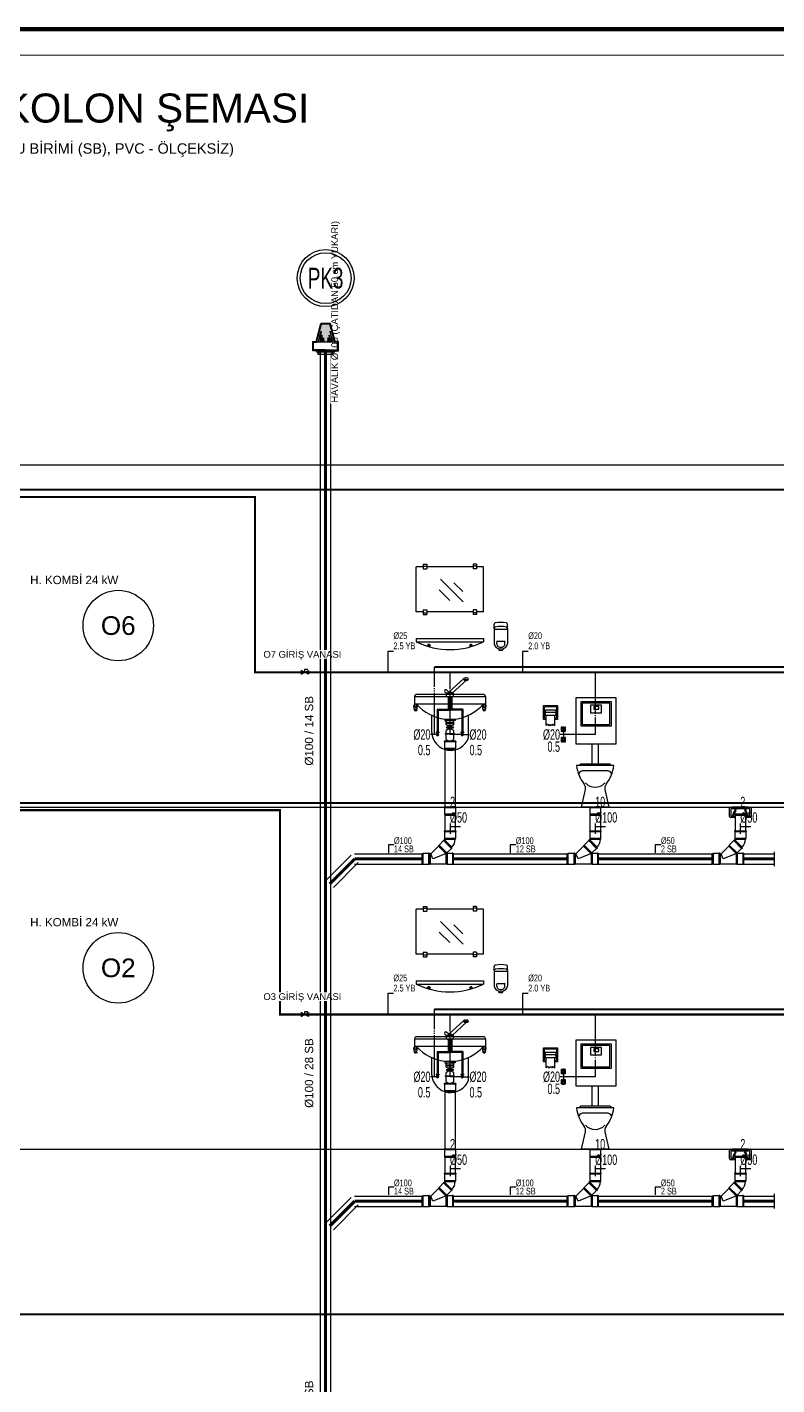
# Model space of a CAD drawing. Header units: centimetres. Extents: x -3952 to 26292, y -15092 to -10712.
# Drawn here: x 21932 to 22655, y -12257 to -10948 of the extents above; entities that cross this region are included whole.
import ezdxf
from ezdxf.enums import TextEntityAlignment as Align

# ---------------------------------------------------------------- set-up
doc = ezdxf.new("R2010")
doc.units = ezdxf.units.CM
for name, pattern in [('BASMA HATTI', [31, 25, -6]), ('PIS', [38, 30, -8]), ('SICAK', [4.6, 4, -0.15, 0.075, -0.15, 0.075, -0.15]), ('SOGUK', [4.375, 4, -0.15, 0.075, -0.15])]:
    doc.linetypes.add(name, pattern=pattern)
for name, color, linetype in [('MTY-CIHAZ', 135, 'Continuous'), ('MTY-PAFTA', 7, 'Continuous'), ('MTY-PIS-SU-BORUSU', 6, 'PIS'), ('MTY-PISSU-CAP', 211, 'Continuous'), ('MTY-PISSU-KOLONNO', 211, 'Continuous'), ('MTY-PVC', 43, 'Continuous'), ('MTY-SEMA', 8, 'Continuous'), ('MTY-SICAKSU-BORU', 1, 'BASMA HATTI'), ('MTY-SOGUKSU-BORU', 5, 'Continuous'), ('MTY-TEFRIS', 15, 'Continuous'), ('MTY-TEMIZSU-CAP', 101, 'Continuous'), ('MTY-VANA', 1, 'Continuous'), ('MTY-YAZI', 7, 'Continuous'), ('MTY-YUK-BIRIMI', 7, 'Continuous')]:
    doc.layers.add(name, color=color, linetype=linetype)
doc.layers.add('ROTAS-PAFTA-SINIRI', color=8, linetype='Continuous', plot=False)
doc.styles.add('ANOTATIVO', font='arial.ttf')
doc.styles.add('CAP', font='wturkce.SHX', dxfattribs={"width": 0.65})
doc.styles.add('MTY_CAP', font='wturkce.SHX', dxfattribs={"width": 0.65, "height": 20})
doc.styles.add('MTYCAPLT', font='arial.ttf', dxfattribs={"width": 0.65, "height": 1})
doc.styles.add('ROTAS', font='arial.ttf')

# ---------------------------------------------------------------- blocks, each defined once
blk = doc.blocks.new('ROTAS_PAFTA')
blk.add_lwpolyline([(0, 0), (1, 0), (1, 1), (0, 1)], close=True)
blk = doc.blocks.new('MTY-KURESEL VANA')
at = {"layer": 'MTY-VANA'}
for p, q in [((0, 0), (0, 8)), ((0, 8), (8, 8))]:
    blk.add_line(p, q, dxfattribs=at)
blk.add_lwpolyline([(-10, 5), (-10, -5), (10, 5), (10, -5), (-10, 5)], dxfattribs=at)
at = {"layer": 'MTY-VANA', "style": 'MTYCAPLT', "width": 0.65}
blk.add_attdef('CAP', text='', height=10, dxfattribs=at).set_placement((-1.1, 0), align=Align.CENTER)
blk = doc.blocks.new('LAVABO1 KOLON')
at = {"layer": 'MTY-PVC', "color": 43}
for p, q in [((-5.5, 63.4), (-5.5, 62.8)), ((-5, 63.4), (-5.5, 63.4)), ((-5.3, 62.8), (-5.5, 62.8)), ((5.3, 62.8), (-5.3, 62.8)), ((-5.3, 62.8), (-5.3, 56.5)), ((5.3, 56.5), (-5.3, 56.5)), ((-5.3, 56.5), (-5, 55.4)), ((5, 63.4), (-5, 63.4)), ((5, 55.4), (-5, 55.4)), ((-5, 55.4), (-5, 0)), ((5.5, 63.4), (5, 63.4)), ((5.3, 56.5), (5, 55.4)), ((5, 55.4), (5, 0)), ((5.5, 62.8), (5.3, 62.8)), ((5.3, 62.8), (5.3, 56.5)), ((5.5, 63.4), (5.5, 62.8))]:
    blk.add_line(p, q, dxfattribs=at)
at = {"layer": 'MTY-SICAKSU-BORU', "linetype": 'SICAK', "ltscale": 10}
for p, q in [((-15, 70), (-15, 135)), ((-13.1, 70), (-15.1, 70))]:
    blk.add_line(p, q, dxfattribs=at)
at = {"layer": 'MTY-SOGUKSU-BORU', "linetype": 'SOGUK', "ltscale": 10}
for p, q in [((0, 70), (0, 130)), ((11.8, 70), (0, 70))]:
    blk.add_line(p, q, dxfattribs=at)
at = {"layer": 'MTY-TEFRIS', "color": 2}
for p, q in [((-32.6, 188.2), (-32.6, 231.6)), ((-25.8, 231.6), (-32.6, 231.6)), ((-25.8, 234.1), (-22.5, 234.1)), ((-25.8, 234.1), (-25.8, 229.7)), ((-25.8, 232.4), (-22.5, 232.4)), ((-25.8, 229.7), (-22.5, 229.7)), ((-22.5, 234.1), (-22.5, 229.7)), ((22.4, 231.6), (-22.5, 231.6)), ((22.4, 234.1), (22.4, 229.7)), ((25.7, 234.1), (22.4, 234.1)), ((25.7, 232.4), (22.4, 232.4)), ((25.7, 229.7), (22.4, 229.7)), ((25.7, 234.1), (25.7, 229.7)), ((32.4, 231.6), (25.7, 231.6)), ((32.4, 188.2), (32.4, 231.6)), ((12.7, 197.9), (-9.1, 219.8)), ((12.3, 207.7), (3.7, 216.3)), ((-0.2, 199.3), (-10.4, 209.4)), ((-25.8, 188.2), (-32.6, 188.2)), ((-25.8, 190.1), (-22.5, 190.1)), ((-25.8, 190.1), (-25.8, 185.7)), ((-25.8, 187.4), (-22.5, 187.4)), ((-25.8, 185.7), (-22.5, 185.7)), ((-22.5, 190.1), (-22.5, 185.7)), ((22.4, 188.2), (-22.5, 188.2)), ((25.7, 190.1), (22.4, 190.1)), ((22.4, 190.1), (22.4, 185.7)), ((25.7, 187.4), (22.4, 187.4)), ((25.7, 185.7), (22.4, 185.7)), ((25.7, 190.1), (25.7, 185.7)), ((32.4, 188.2), (25.7, 188.2)), ((42.6, 172.3), (42.6, 176.3)), ((42.6, 172.3), (42.6, 157.3)), ((42.6, 171.7), (55.4, 171.7)), ((55.4, 172.3), (55.4, 176.3)), ((55.4, 172.3), (55.4, 157.3)), ((-32.6, 162.6), (32.4, 162.6)), ((-32.6, 162.6), (-32.6, 159.4)), ((-32.6, 159.4), (32.4, 159.4)), ((32.4, 162.6), (32.4, 159.4)), ((42.6, 160.5), (42.6, 157.3)), ((45, 157.3), (45, 159.2)), ((45.7, 159.9), (52.4, 159.9)), ((53, 157.3), (53, 159.2)), ((47, 152.7), (47, 151.7)), ((47.8, 150.9), (47, 151.7)), ((50.2, 150.9), (47.8, 150.9)), ((50.2, 150.9), (51, 151.7)), ((51, 152.7), (51, 151.7))]:
    blk.add_line(p, q, dxfattribs=at)
at = {"layer": 'MTY-TEFRIS', "color": 4}
for p, q in [((13.4, 124.1), (-1.2, 110.9)), ((15.9, 122.5), (2.1, 109.9)), ((13.3, 122.8), (13.4, 123.8)), ((13.3, 122.8), (15.5, 122.8)), ((13.7, 122.8), (13.7, 122.5)), ((17.2, 122.8), (13.7, 122.8)), ((13.7, 122.5), (17.2, 122.5)), ((14.5, 124.7), (15.5, 124.7)), ((16.5, 124.7), (15.5, 124.7)), ((17.7, 122.8), (15.5, 122.8)), ((17.2, 122.5), (17.2, 122.8)), ((17.7, 122.8), (17.6, 123.8)), ((-34.2, 106.7), (-34.2, 99.2)), ((34.1, 106.3), (-34.2, 106.3)), ((32.1, 108.5), (-32.3, 108.5)), ((-5, 112.8), (-5.2, 112.6)), ((-5.1, 111.1), (-3.4, 109.6)), ((-1.1, 110.9), (-3.5, 112.9)), ((-3.4, 106.7), (-3.4, 109.9)), ((3.2, 109.9), (-3.4, 109.9)), ((-3.4, 106.7), (3.2, 106.7)), ((-2.9, 106.7), (-2.9, 106.3)), ((-2.9, 106.3), (2.8, 106.3)), ((-2.2, 110), (-2.2, 109.9)), ((-2.1, 106.3), (-2.1, 106.1)), ((2, 106.1), (-2.1, 106.1)), ((-1.8, 106.1), (-1.8, 94.4)), ((-1.1, 110.9), (-0.1, 110.9)), ((-0.8, 106.1), (-0.8, 93.4)), ((0.9, 110.9), (-0.1, 110.9)), ((0.6, 106.1), (0.6, 93.4)), ((1.7, 106.1), (1.7, 94.4)), ((2, 106.3), (2, 106.1)), ((2.8, 106.3), (2.8, 106.7)), ((3.2, 106.7), (3.2, 109.9)), ((34.1, 106.7), (34.1, 99.2)), ((-34.2, 93.6), (-35, 97.9)), ((-33.9, 98.3), (-34.7, 98.3)), ((34.1, 99.2), (-34.2, 99.2)), ((-33.9, 99.2), (-33.9, 96.7)), ((-32.4, 99.2), (-32.4, 96.7)), ((-31.6, 98.3), (-32.4, 98.3)), ((-32.1, 93.6), (-31.3, 97.9)), ((-12.5, 94.4), (-12.5, 72.2)), ((-12.5, 94.4), (-1.8, 94.4)), ((-11.4, 93.4), (-11.4, 72.2)), ((-11.4, 93.4), (-0.8, 93.4)), ((11.3, 93.4), (0.6, 93.4)), ((12.4, 94.4), (1.7, 94.4)), ((11.3, 93.4), (11.3, 72.2)), ((12.4, 94.4), (12.4, 72.2)), ((32, 93.6), (31.2, 97.9)), ((31.5, 98.3), (32.3, 98.3)), ((32.3, 99.2), (32.3, 96.7)), ((33.8, 99.2), (33.8, 96.7)), ((33.8, 98.3), (34.6, 98.3)), ((34.1, 93.6), (34.8, 97.9)), ((-17.7, 71.9), (-17.7, 88.5)), ((-5, 84.9), (-5, 83.5)), ((4.9, 84.6), (-5, 84.6)), ((-5, 83.5), (-0.1, 83.5)), ((-3.8, 79.2), (-3.8, 82.5)), ((3.7, 81.3), (-3.8, 81.3)), ((3.7, 80.2), (-3.8, 80.2)), ((-1.1, 83.5), (-1.1, 83.1)), ((-1.1, 78.6), (-1.1, 77.4)), ((4.9, 83.5), (-0.1, 83.5)), ((1, 83.5), (1, 83.1)), ((1, 78.6), (1, 77.4)), ((3.7, 79.2), (3.7, 82.5)), ((4.9, 84.9), (4.9, 83.5)), ((17.7, 66.7), (17.7, 88.5)), ((-12, 72.2), (-13.3, 72.2)), ((-13.3, 72.2), (-13.3, 71.8)), ((-13.3, 71.8), (-12, 71.8)), ((-12.5, 71.8), (-12.5, 70)), ((-12.5, 71.8), (-12.5, 70)), ((-12.5, 70), (-11.4, 70)), ((-12, 72.2), (-10.6, 72.2)), ((-10.6, 71.8), (-12, 71.8)), ((-11.4, 71.8), (-11.4, 70)), ((-11.4, 71.8), (-11.4, 70)), ((-10.6, 72.2), (-10.6, 71.8)), ((-4.3, 70.2), (-4.3, 70.8)), ((-4.3, 70.8), (4.1, 70.8)), ((4.1, 70.2), (-4.3, 70.2)), ((-3.8, 70.8), (-3.8, 73.9)), ((-3.8, 65.1), (-3.8, 70.2)), ((-3, 76.1), (-3, 77.4)), ((-3, 77.4), (3, 77.4)), ((3, 76.8), (-3, 76.8)), ((3, 76.1), (-3, 76.1)), ((-1.1, 76.1), (-1.1, 75.2)), ((1, 76.1), (1, 75.2)), ((3, 77.4), (3, 76.1)), ((3.7, 70.8), (3.7, 73.9)), ((3.7, 65.1), (3.7, 70.2)), ((4.1, 70.8), (4.1, 70.2)), ((11.8, 72.2), (10.5, 72.2)), ((10.5, 72.2), (10.5, 71.8)), ((10.5, 71.8), (11.8, 71.8)), ((11.3, 71.8), (11.3, 70)), ((11.3, 71.8), (11.3, 70)), ((12.4, 70), (11.3, 70)), ((11.8, 72.2), (13.2, 72.2)), ((13.2, 71.8), (11.8, 71.8)), ((12.4, 71.8), (12.4, 70)), ((12.4, 71.8), (12.4, 70)), ((13.2, 72.2), (13.2, 71.8))]:
    blk.add_line(p, q, dxfattribs=at)
at = {"layer": 'MTY-TEFRIS', "color": 2}
for centre in [(-20.2, 155.8), (20, 155.8)]:
    blk.add_circle(centre, 0.437, dxfattribs=at)
at = {"layer": 'MTY-TEFRIS', "color": 4}
for centre, radius in [((-34.5, 97.8), 0.254), ((-33.2, 93.6), 1.03), ((-33.2, 93.6), 0.556), ((-31.8, 97.8), 0.254), ((31.7, 97.8), 0.254), ((33, 93.6), 1.03), ((33, 93.6), 0.556), ((34.4, 97.8), 0.254)]:
    blk.add_circle(centre, radius, dxfattribs=at)
at = {"layer": 'MTY-TEFRIS', "color": 2}
for centre, radius, start, end in [((43.9, 176.3), 1.28, 103.3424, 180), ((43.9, 172.3), 1.28, 103.3424, 180), ((49, 150.7), 27.4, 78.6146, 101.3854), ((49, 146.7), 27.4, 78.6146, 101.3854), ((54.2, 176.3), 1.28, 0, 76.6576), ((54.2, 172.3), 1.28, 0, 76.6576), ((-0.1, 225.2), 73.4, 243.732, 296.268), ((45.7, 159.2), 0.64, 90, 180), ((52.4, 159.2), 0.64, 0, 90), ((-20.3, 155.2), 1.53, 324.1885, 183.5443), ((20.2, 155.2), 1.53, 356.4557, 215.8115)]:
    blk.add_arc(centre, radius, start, end, dxfattribs=at)
at = {"layer": 'MTY-TEFRIS', "color": 4}
for centre, radius, start, end in [((14.5, 123.6), 1.08, 90, 174.0701), ((16.5, 123.6), 1.08, 5.9299, 90), ((-32.2, 106.5), 2.01, 88.0953, 174.201), ((-4.3, 111.9), 1.08, 139.5737, 229.5737), ((-4.2, 112.1), 1.08, 49.5737, 139.5737), ((-1.1, 109.8), 1.08, 90, 174.0701), ((0.9, 109.8), 1.08, 5.9299, 90), ((32.1, 106.5), 2.01, 5.799, 91.9047), ((-34.7, 98), 0.308, 97.4029, 189.7354), ((-33.2, 96.7), 0.735, 180, 0), ((-0.1, 127.1), 42.5, 220.978, 263.3453), ((-31.6, 98), 0.308, 350.2646, 82.5971), ((-0.1, 127.1), 42.5, 276.6547, 319.022), ((31.5, 98), 0.308, 97.4029, 189.7354), ((33, 96.7), 0.735, 180, 0), ((34.5, 98), 0.308, 350.2646, 82.5971), ((-0.1, 72.9), 10.3, 68.5327, 111.4673), ((-0.1, 88.8), 10.3, 248.5327, 291.4673), ((0.6, 73), 18.3, 183.6718, 339.6625), ((-12, 70), 1.09, 119.8858, 60.1142), ((-12, 70.1), 0.548, 189.0453, 350.9547), ((-0.1, 69.5), 5.8, 49.3706, 130.6294), ((11.8, 70), 1.09, 119.8858, 60.1142), ((11.8, 70.1), 0.548, 189.0453, 350.9547), ((-0.1, 69.5), 5.8, 229.3706, 310.6294)]:
    blk.add_arc(centre, radius, start, end, dxfattribs=at)
at = {"layer": 'MTY-TEFRIS', "color": 2}
blk.add_ellipse((49, 157.3), major_axis=(6.4, 0), ratio=0.75, start_param=3.141593, end_param=6.283185, dxfattribs=at)
blk.add_open_spline([(45, 157.3), (45, 156.9), (45.1, 156.4), (45.6, 155.6), (46, 155.2), (46.9, 154.6), (47.4, 154.3), (48.6, 154.1), (50.1, 154.1), (50.5, 154.3), (51, 154.5), (52, 155.1), (52.4, 155.5), (52.9, 156.3), (53, 156.7), (53, 157.2), (53, 157.2), (53, 157.3)], degree=3, knots=[0, 0, 0, 0, 0.442663, 0.442663, 0.885326, 0.885326, 1.327989, 1.327989, 1.770652, 1.770652, 2.213315, 2.213315, 2.655978, 2.655978, 3.098641, 3.098641, 3.141579, 3.141579, 3.141579, 3.141579], dxfattribs=at)
at = {"layer": 'MTY-TEMIZSU-CAP'}
for p, q in [((-15.1, 70), (-18.9, 70)), ((12.9, 70), (18.8, 70))]:
    blk.add_line(p, q, dxfattribs=at)
at = {"layer": 'MTY-PISSU-CAP', "lineweight": -3, "ltscale": 100, "style": 'CAP', "width": 0.65}
blk.add_attdef('PSCP', text='', height=10, dxfattribs=at).set_placement((0, -10), align=Align.MIDDLE_LEFT)
at = {"layer": 'MTY-TEMIZSU-CAP', "color": 101, "style": 'CAP', "width": 0.65}
blk.add_attdef('SCCP', text='', height=10, dxfattribs=at).set_placement((-18.9, 70), align=Align.MIDDLE_RIGHT)
blk.add_attdef('SOCP', text='', height=10, dxfattribs=at).set_placement((18.8, 70), align=Align.MIDDLE_LEFT)
at = {"layer": 'MTY-YUK-BIRIMI', "color": 101, "style": 'CAP', "width": 0.65}
blk.add_attdef('SC', text='', height=10, dxfattribs=at).set_placement((-18.9, 55), align=Align.MIDDLE_RIGHT)
blk.add_attdef('SO', text='', height=10, dxfattribs=at).set_placement((18.8, 55), align=Align.MIDDLE_LEFT)
at = {"layer": 'MTY-YUK-BIRIMI', "color": 211, "lineweight": -3, "ltscale": 100, "style": 'CAP', "width": 0.65}
blk.add_attdef('PS', text='', height=10, dxfattribs=at).set_placement((0, 5), align=Align.MIDDLE_LEFT)
blk = doc.blocks.new('PVC CATAL SAG')
at = {"layer": 'MTY-PISSU-CAP', "lineweight": -3, "ltscale": 100}
for p, q in [((0, -15.8), (0, -25.8)), ((10, -18.9), (0, -18.9))]:
    blk.add_line(p, q, dxfattribs=at)
at = {"layer": 'MTY-PVC', "color": 43}
for p, q in [((-5.5, 0), (-5.5, -0.6)), ((5.5, 0), (-5.5, 0)), ((-5.3, -0.6), (-5.5, -0.6)), ((5.3, -0.6), (-5.3, -0.6)), ((-5.3, -0.6), (-5.3, -6.9)), ((5.3, -6.9), (-5.3, -6.9)), ((-5.3, -6.9), (-5, -8)), ((5, -8), (-5, -8)), ((-5, -8), (-5, -22.9)), ((5.3, -6.9), (5, -8)), ((5, -8), (5, -22.9)), ((5.5, -0.6), (5.3, -0.6)), ((5.3, -0.6), (5.3, -6.9)), ((5.5, 0), (5.5, -0.6)), ((-5.5, -23), (-5.5, -23.6)), ((-5.5, -23), (-5, -23)), ((-5.5, -23.6), (-5.3, -23.6)), ((-5.3, -23.6), (5.3, -23.6)), ((-5.3, -23.6), (-5.3, -29.9)), ((-5, -23), (5, -23)), ((5, -23), (5.5, -23)), ((5.3, -23.6), (5.5, -23.6)), ((5.3, -23.6), (5.3, -29.9)), ((5.5, -23), (5.5, -23.6)), ((-11.2, -37.7), (-18.5, -45)), ((-10.6, -36.7), (-11.2, -37.7)), ((-11.2, -37.7), (-4.1, -44.7)), ((-6.2, -32.3), (-10.6, -36.7)), ((-10.6, -36.7), (-3.1, -44.2)), ((-5.9, -31.7), (-6.3, -32.1)), ((-5.9, -31.7), (-6.3, -32.1)), ((-6.3, -32.1), (-6.2, -32.3)), ((-6.3, -32.1), (-6.2, -32.3)), ((-6.2, -32.3), (1.3, -39.8)), ((-5.9, -31.7), (-5.6, -32)), ((-5.9, -31.7), (-5.6, -32)), ((-5.3, -31.7), (-5.6, -32)), ((-5.6, -32), (1.5, -39.1)), ((-5.3, -29.9), (5.3, -29.9)), ((-5.3, -29.9), (-5, -31)), ((-5.3, -31.7), (1.8, -38.8)), ((-5, -31), (5, -31)), ((1.8, -38.8), (1.5, -39.1)), ((1.5, -39.1), (1.9, -39.5)), ((1.5, -39.1), (1.9, -39.5)), ((5.3, -29.9), (5, -31)), ((-25.9, -44.7), (-27, -45)), ((-27, -55), (-27, -45)), ((-25.9, -55.3), (-25.9, -44.7)), ((-20.3, -44.7), (-25.9, -44.7)), ((-19.7, -44.5), (-20.3, -44.5)), ((-20.3, -44.7), (-20.3, -44.5)), ((-20.3, -55.3), (-20.3, -44.7)), ((-19.7, -45), (-19.7, -44.5)), ((-19.7, -55), (-19.7, -45)), ((-19.3, -45), (-19.7, -45)), ((-18.5, -45), (-19.3, -45)), ((-19.3, -45), (-19.3, -55)), ((-19.3, -45), (-19.3, -55)), ((-19.3, -55), (-19.3, -45)), ((-19.3, -45), (-19.3, -55)), ((-16.5, -50), (-18.5, -45)), ((-4.4, -45), (-16.5, -50)), ((-4.1, -44.7), (-4.4, -45)), ((-4, -45), (-4.4, -45)), ((-3.1, -44.2), (-4.1, -44.7)), ((-2.9, -44.7), (-4, -45)), ((-4, -45), (-4, -55)), ((1.3, -39.8), (-3.1, -44.2)), ((2.4, -44.7), (-2.9, -44.7)), ((-2.9, -44.7), (-2.9, -55.3)), ((1.3, -39.8), (1.5, -39.9)), ((1.3, -39.8), (1.5, -39.9)), ((1.9, -39.5), (1.5, -39.9)), ((1.9, -39.5), (1.5, -39.9)), ((3, -44.5), (2.4, -44.5)), ((2.4, -44.5), (2.4, -44.7)), ((2.4, -44.7), (2.4, -55.3)), ((3, -44.5), (3, -45)), ((3, -45), (3, -55)), ((-25.9, -55.3), (-27, -55)), ((-20.3, -55.3), (-25.9, -55.3)), ((-20.3, -55.5), (-20.3, -55.3)), ((-19.7, -55.5), (-20.3, -55.5)), ((-19.7, -55.5), (-19.7, -55)), ((-19.3, -55), (-19.7, -55)), ((-4, -55), (-19.3, -55)), ((-2.9, -55.3), (-4, -55)), ((2.4, -55.3), (-2.9, -55.3)), ((2.4, -55.3), (2.4, -55.5)), ((3, -55.5), (2.4, -55.5)), ((3, -55), (3, -55.5))]:
    blk.add_line(p, q, dxfattribs=at)
for radius in [1, 11]:
    blk.add_arc((-6, -31), radius, 315, 0, dxfattribs=at)
blk = doc.blocks.new('KLOZET1 KOLON')
at = {"layer": 'MTY-SOGUKSU-BORU', "linetype": 'SOGUK', "ltscale": 10}
for p, q in [((0, 130), (0, 70)), ((-30.7, 75), (-30.7, 65)), ((0, 70), (-30.7, 70))]:
    blk.add_line(p, q, dxfattribs=at)
at = {"layer": 'MTY-TEFRIS', "color": 2}
for p, q in [((20.3, 105.4), (-18.6, 105.4)), ((-18.6, 105.4), (-18.6, 61.1)), ((20.3, 61.1), (20.3, 105.4)), ((-49.8, 84.5), (-49.8, 97.9)), ((-49.8, 97.9), (-36.4, 97.9)), ((-48.8, 86.3), (-48.8, 96.1)), ((-48.1, 91.9), (-48.8, 91.9)), ((-48.8, 91.9), (-48.8, 90.5)), ((-48.1, 93.7), (-48.1, 88.7)), ((-48.1, 93.7), (-38, 93.7)), ((-48.1, 90.5), (-48.1, 91.9)), ((-48, 96.9), (-38.2, 96.9)), ((-38, 93.7), (-38, 88.7)), ((-38, 91.9), (-37.4, 91.9)), ((-38, 90.5), (-38, 91.9)), ((-37.4, 96.1), (-37.4, 86.3)), ((-37.4, 91.9), (-37.4, 90.5)), ((-36.4, 97.9), (-36.4, 84.5)), ((15.7, 101.5), (-13.9, 101.5)), ((-13.9, 101.5), (-13.9, 78.2)), ((14.2, 100.1), (-12.5, 100.1)), ((-12.5, 100.1), (-12.5, 79.6)), ((6.2, 98.3), (-4.5, 98.3)), ((-4.5, 98.3), (-4.5, 91)), ((3.5, 97), (-1.3, 97)), ((-1.3, 97), (-1.3, 94.3)), ((-1.3, 94.3), (3.5, 94.3)), ((3.5, 94.3), (3.5, 97)), ((6.2, 91), (6.2, 98.3)), ((14.2, 79.6), (14.2, 100.1)), ((15.7, 78.2), (15.7, 101.5)), ((-47.3, 84.5), (-49.8, 84.5)), ((-48.8, 90.5), (-48.1, 90.5)), ((-38, 91.2), (-48.1, 91.2)), ((-48.1, 88.7), (-38, 88.7)), ((-47.3, 85.5), (-48, 85.5)), ((-47.3, 78.6), (-47.3, 88.7)), ((-45.3, 79.8), (-47.3, 78.6)), ((-45.3, 79.8), (-44.6, 78.4)), ((-43.8, 79.6), (-44.6, 78.4)), ((-43.8, 79.6), (-43.1, 78.8)), ((-42.2, 79.6), (-43.1, 78.8)), ((-42.2, 79.6), (-41.4, 78.5)), ((-40.6, 79.8), (-41.4, 78.5)), ((-40.6, 79.8), (-38.9, 78.6)), ((-38.9, 78.6), (-38.9, 88.7)), ((-38.9, 78.6), (-38.9, 88.7)), ((-38.2, 85.5), (-38.9, 85.5)), ((-36.4, 84.5), (-38.9, 84.5)), ((-37.4, 90.5), (-38, 90.5)), ((-12.5, 79.6), (14.2, 79.6)), ((-4.5, 91), (6.2, 91)), ((-13.9, 78.2), (15.7, 78.2)), ((-18.6, 61.1), (20.3, 61.1)), ((-3.1, 61.1), (-3.1, 41.5)), ((2.9, 61.1), (2.9, 41.5)), ((17.9, 40), (-17.9, 40)), ((-14.2, 41.5), (-15.4, 40)), ((14.4, 41.5), (-14.2, 41.5)), ((14.4, 41.5), (15.6, 40)), ((10.9, 35), (-10.9, 35)), ((-13.2, 0), (-9.4, 17)), ((9.4, 17), (13.2, 0)), ((13.2, 0), (-13.2, 0)), ((-13.2, 0), (13.2, 0))]:
    blk.add_line(p, q, dxfattribs=at)
at = {"layer": 'MTY-TEFRIS', "color": 4}
for centre, radius in [((-30.7, 75), 1.54), ((-30.7, 65), 1.54), ((-30.7, 75), 1.1), ((-30.7, 65), 1.1)]:
    blk.add_circle(centre, radius, dxfattribs=at)
at = {"layer": 'MTY-TEFRIS', "color": 2}
for centre, radius, start, end in [((-48, 96.1), 0.84, 90, 180), ((-38.2, 96.1), 0.84, 0, 90), ((-48, 86.3), 0.84, 180, 270), ((-38.2, 86.3), 0.84, 270, 360), ((15.3, 43.1), 33.3, 185.3406, 219.0433), ((-15.3, 43.1), 33.3, 320.9567, 354.6594), ((-10.9, 29), 6, 90, 150.5477), ((10.9, 29), 6, 29.4523, 90), ((-15.3, 18.3), 6, 347.3196, 39.0433), ((0, 32.2), 13, 223.6717, 316.3283), ((15.3, 18.3), 6, 140.9567, 192.6804)]:
    blk.add_arc(centre, radius, start, end, dxfattribs=at)
at = {"layer": 'MTY-TEFRIS', "color": 4}
for centre, radius, start, end in [((-30.7, 75), 2.22, 144.4246, 215.3031), ((-30.7, 65), 2.22, 144.3428, 215.2212), ((-32.5, 76.7), 0.321, 49.1354, 220.588), ((-32.5, 73.3), 0.321, 139.1354, 310.588), ((-32.5, 66.7), 0.321, 49.0535, 220.5062), ((-34.6, 75), 2.44, 9.6915, 38.6707), ((-34.6, 75), 2.44, 320.9132, 350.0362), ((-34.6, 65), 2.44, 9.6096, 38.5889), ((-30.7, 78.9), 2.44, 231.0527, 260.0319), ((-30.8, 71.1), 2.44, 99.6872, 128.8102), ((-30.7, 68.9), 2.44, 230.9708, 259.9501), ((-30.7, 75), 2.22, 101.1879, 125.2988), ((-30.7, 75), 2.22, 234.4203, 305.2988), ((-30.7, 65), 2.22, 101.1061, 125.2169), ((-30.7, 75), 2.22, 54.4203, 101.1879), ((-30.7, 65), 2.22, 54.3385, 101.1061), ((-30.7, 78.9), 2.44, 279.6872, 308.8102), ((-30.8, 71.1), 2.44, 51.0527, 80.0319), ((-30.7, 68.9), 2.44, 279.6053, 308.7284), ((-26.9, 75), 2.44, 140.9132, 170.0362), ((-26.9, 75), 2.44, 189.6915, 218.6707), ((-26.9, 65), 2.44, 140.8313, 169.9544), ((-29, 76.7), 0.321, 319.1354, 130.588), ((-29, 73.3), 0.321, 229.1354, 40.588), ((-29, 66.7), 0.321, 319.0535, 130.5062), ((-30.7, 75), 2.22, 341.6236, 35.3031), ((-30.7, 75), 2.22, 324.4246, 341.6236), ((-30.7, 65), 2.22, 341.5417, 35.2212), ((-32.5, 63.3), 0.321, 139.0535, 310.5062), ((-34.6, 65), 2.44, 320.8313, 349.9544), ((-30.8, 61.1), 2.44, 99.6053, 128.7284), ((-30.7, 65), 2.22, 234.3385, 305.2169), ((-30.8, 61.1), 2.44, 50.9708, 79.9501), ((-26.9, 65), 2.44, 189.6096, 218.5889), ((-29, 63.3), 0.321, 229.0535, 40.5062), ((-30.7, 65), 2.22, 324.3428, 341.5417)]:
    blk.add_arc(centre, radius, start, end, dxfattribs=at)
at = {"layer": 'MTY-TEMIZSU-CAP', "lineweight": -3, "ltscale": 100}
blk.add_line((-30.7, 70), (-33.9, 70), dxfattribs=at)
at = {"layer": 'MTY-PISSU-CAP', "lineweight": -3, "ltscale": 100, "style": 'CAP', "width": 0.65}
blk.add_attdef('PSCP', text='', height=10, dxfattribs=at).set_placement((0, -10), align=Align.MIDDLE_LEFT)
at = {"layer": 'MTY-TEMIZSU-CAP', "color": 101, "style": 'CAP', "width": 0.65}
blk.add_attdef('SOCP', text='', height=10, dxfattribs=at).set_placement((-33.9, 70), align=Align.MIDDLE_RIGHT)
at = {"layer": 'MTY-YUK-BIRIMI', "color": 101, "style": 'CAP', "width": 0.65}
blk.add_attdef('SO', text='', height=10, dxfattribs=at).set_placement((-33.9, 58.3), align=Align.MIDDLE_RIGHT)
at = {"layer": 'MTY-YUK-BIRIMI', "color": 211, "lineweight": -3, "ltscale": 100, "style": 'CAP', "width": 0.65}
blk.add_attdef('PS', text='', height=10, dxfattribs=at).set_placement((0, 5), align=Align.MIDDLE_LEFT)
blk = doc.blocks.new('YER SUZGECI DN501 KOLON')
at = {"layer": 'MTY-TEFRIS', "color": 2}
for p, q in [((-9.5, 0), (-7.7, 0)), ((-7.7, 0), (-7.7, -1.4)), ((7.7, 0), (-7.7, 0)), ((-7.7, 0), (-7.7, -1.4)), ((-4.9, 0), (-6.3, 0)), ((-6.3, 0), (-6.3, -1.4)), ((-4.9, -1.1), (-6, 0)), ((-4.9, -0.4), (-5.3, 0)), ((-4.9, -0.1), (-5, 0)), ((-4.9, -1.4), (-4.9, 0)), ((-2.1, 0), (-3.5, 0)), ((-3.5, 0), (-3.5, -1.4)), ((-2.1, -1.1), (-3.2, 0)), ((-2.1, -0.4), (-2.5, 0)), ((-2.1, -0.1), (-2.2, 0)), ((-2.1, -1.4), (-2.1, 0)), ((0.7, -1.4), (-0.7, 0)), ((0.7, 0), (-0.7, 0)), ((-0.7, 0), (-0.7, -1.4)), ((0.7, -1.1), (-0.4, 0)), ((0.7, -0.6), (0.1, 0)), ((0.7, -0.4), (0.3, 0)), ((0.7, -0.1), (0.6, 0)), ((0.7, -1.4), (0.7, 0)), ((3.5, -1.4), (2.1, 0)), ((3.5, 0), (2.1, 0)), ((2.1, 0), (2.1, -1.4)), ((3.5, -1.1), (2.4, 0)), ((3.5, -0.6), (2.9, 0)), ((3.5, -0.4), (3.1, 0)), ((3.5, -0.1), (3.4, 0)), ((3.5, -1.4), (3.5, 0)), ((6.3, -1.4), (4.9, 0)), ((6.3, 0), (4.9, 0)), ((4.9, 0), (4.9, -1.4)), ((6.3, -1.1), (5.2, 0)), ((6.3, -0.6), (5.7, 0)), ((6.3, -0.4), (5.9, 0)), ((6.3, -0.1), (6.2, 0)), ((6.3, -1.4), (6.3, 0)), ((7.7, -1.4), (7.7, 0)), ((7.7, 0), (9.5, 0)), ((7.7, -1.4), (7.7, 0)), ((-10.5, -9), (-10.5, -1)), ((-5.3, -10), (-9.5, -10)), ((-9.1, -1.9), (-9.1, -8.1)), ((-7.7, -1.4), (-8.6, -1.4)), ((-8.6, -8.6), (-5.3, -8.6)), ((-7.7, -1.4), (7.7, -1.4)), ((-7.1, -8.6), (-6.3, -4.8)), ((-6.9, -8.6), (-7.1, -8.5)), ((-7, -8.3), (-6.5, -8.3)), ((-6.8, -8.6), (-7, -8.3)), ((-6.6, -8.6), (-6.8, -8.3)), ((-6.5, -8.5), (-6.7, -8.3)), ((-6.6, -8.6), (-5.8, -5)), ((-6.2, -6.3), (-6.6, -6)), ((-6.4, -6.3), (-6.6, -6.1)), ((-6.6, -6.3), (-6.1, -6.3)), ((-6.6, -6.3), (-6.6, -6.3)), ((-6, -6), (-6.5, -5.5)), ((-6.1, -6.1), (-6.5, -5.7)), ((-6.1, -6.3), (-6.5, -5.8)), ((-5.9, -5.5), (-6.4, -5.1)), ((-6, -5.7), (-6.4, -5.2)), ((-6, -5.8), (-6.4, -5.4)), ((-4.9, -1.4), (-6.3, 0)), ((-5.1, -1.4), (-6.3, -0.2)), ((-5.4, -1.4), (-6.3, -0.5)), ((-5.6, -1.4), (-6.3, -0.7)), ((-5.9, -1.4), (-6.3, -1)), ((-6.1, -1.4), (-6.3, -1.2)), ((-6.3, -1.4), (-4.9, -1.4)), ((-6.3, -4.8), (-4.3, -2.7)), ((-5.9, -5.2), (-6.3, -4.8)), ((-5.9, -5.4), (-6.3, -4.9)), ((-5.8, -5), (-6.2, -4.6)), ((-5.9, -5.1), (-6.2, -4.7)), ((-5.7, -4.9), (-6.1, -4.5)), ((-5.6, -4.8), (-6, -4.4)), ((-5.5, -4.7), (-5.9, -4.3)), ((-4.9, -0.9), (-5.8, 0)), ((-5.8, -5), (-4, -3.2)), ((-5.4, -4.6), (-5.8, -4.3)), ((-5.4, -4.5), (-5.7, -4.2)), ((-5.3, -4.4), (-5.6, -4.1)), ((-4.9, -0.6), (-5.5, 0)), ((-5.2, -4.3), (-5.5, -4)), ((-5, -4.2), (-5.4, -3.8)), ((-5.1, -4.3), (-5.4, -3.9)), ((-4.9, -4.1), (-5.3, -3.7)), ((-4.8, -4), (-5.2, -3.6)), ((-4.7, -3.9), (-5.1, -3.5)), ((-4.7, -3.8), (-5, -3.5)), ((-4.6, -3.7), (-4.9, -3.4)), ((-4.5, -3.6), (-4.8, -3.3)), ((-4.3, -3.5), (-4.7, -3.1)), ((-4.4, -3.5), (-4.7, -3.2)), ((-4.2, -3.4), (-4.6, -3)), ((-4.1, -3.3), (-4.5, -2.9)), ((-4, -3.2), (-4.4, -2.8)), ((-4, -3), (-4.3, -2.7)), ((-4, -2.7), (-4.3, -2.7)), ((-4, -2.8), (-4.2, -2.7)), ((-2.1, -1.4), (-3.5, 0)), ((-2.3, -1.4), (-3.5, -0.2)), ((-2.6, -1.4), (-3.5, -0.5)), ((-2.8, -1.4), (-3.5, -0.7)), ((-3.1, -1.4), (-3.5, -1)), ((-3.3, -1.4), (-3.5, -1.2)), ((-3.5, -1.4), (-2.1, -1.4)), ((-2.1, -0.9), (-3, 0)), ((-2.1, -0.6), (-2.7, 0)), ((0.5, -1.4), (-0.7, -0.2)), ((0.2, -1.4), (-0.7, -0.5)), ((0, -1.4), (-0.7, -0.7)), ((-0.3, -1.4), (-0.7, -1)), ((-0.5, -1.4), (-0.7, -1.2)), ((-0.7, -1.4), (0.7, -1.4)), ((0.7, -0.9), (-0.2, 0)), ((3.3, -1.4), (2.1, -0.2)), ((3, -1.4), (2.1, -0.5)), ((2.8, -1.4), (2.1, -0.7)), ((2.5, -1.4), (2.1, -1)), ((2.3, -1.4), (2.1, -1.2)), ((2.1, -1.4), (3.5, -1.4)), ((3.5, -0.9), (2.6, 0)), ((4.3, -2.7), (4, -2.7)), ((4, -3.2), (4, -3.2)), ((5.8, -5), (4, -3.2)), ((6.3, -4.9), (4.1, -2.7)), ((6.3, -4.8), (4.3, -2.7)), ((6.1, -1.4), (4.9, -0.2)), ((5.8, -1.4), (4.9, -0.5)), ((5.6, -1.4), (4.9, -0.7)), ((5.3, -1.4), (4.9, -1)), ((5.1, -1.4), (4.9, -1.2)), ((4.9, -1.4), (6.3, -1.4)), ((6.4, -5.1), (5.3, -4)), ((6.4, -5.3), (5.3, -4.2)), ((6.5, -5.6), (5.3, -4.4)), ((5.3, -8.6), (8.6, -8.6)), ((10, -10), (5.3, -10)), ((6.3, -0.9), (5.4, 0)), ((6.6, -8.6), (5.8, -5)), ((6.5, -5.8), (5.9, -5.1)), ((6.6, -6), (5.9, -5.4)), ((6.6, -6.2), (6, -5.6)), ((6.5, -6.3), (6, -5.8)), ((6.3, -6.3), (6.1, -6)), ((6.6, -6.3), (6.1, -6.3)), ((6.1, -6.3), (6.1, -6.3)), ((7.1, -8.6), (6.3, -4.8)), ((7, -8.3), (6.5, -8.3)), ((6.7, -8.6), (6.5, -8.5)), ((6.9, -8.6), (6.6, -8.3)), ((7, -8.6), (6.8, -8.3)), ((7.1, -8.4), (7, -8.3)), ((8.6, -1.4), (7.7, -1.4)), ((9.1, -8.1), (9.1, -1.9)), ((10.5, -1), (10.5, -9.5))]:
    blk.add_line(p, q, dxfattribs=at)
for centre, radius, start, end in [((-9.5, -1), 1, 90, 180), ((-9.5, -9), 1, 180, 270), ((-8.6, -1.9), 0.5, 90, 180), ((-8.6, -8.1), 0.5, 180, 270), ((8.6, -1.9), 0.5, 0, 90), ((8.6, -8.1), 0.5, 270, 0), ((9.5, -1), 1, 0, 90), ((10, -9.5), 0.5, 270, 0)]:
    blk.add_arc(centre, radius, start, end, dxfattribs=at)
at = {"layer": 'MTY-PISSU-CAP', "lineweight": -3, "ltscale": 100, "style": 'CAP', "width": 0.65}
blk.add_attdef('PSCP', text='', height=10, dxfattribs=at).set_placement((0, -10), align=Align.MIDDLE_LEFT)
at = {"layer": 'MTY-YUK-BIRIMI', "color": 211, "lineweight": -3, "ltscale": 100, "style": 'CAP', "width": 0.65}
blk.add_attdef('PS', text='', height=10, dxfattribs=at).set_placement((0, 5), align=Align.MIDDLE_LEFT)
blk = doc.blocks.new('MTY-PIS SU CAP SB')
at = {"layer": 'MTY-PISSU-CAP'}
for p, q in [((0.83, 1.17), (0, 1.17)), ((0, 1.17), (0, 0))]:
    blk.add_line(p, q, dxfattribs=at)
at = {"layer": 'MTY-PISSU-CAP', "style": 'MTY_CAP', "width": 0.65}
blk.add_attdef('PSCP_001', (0.83, 1.29), '', height=1, dxfattribs=at)
at = {"layer": 'MTY-YUK-BIRIMI', "color": 211, "style": 'MTY_CAP', "width": 0.65}
blk.add_attdef('PS_001', (0.83, 0.07), '', height=1, dxfattribs=at)
blk = doc.blocks.new('MTY-TEMIZ SU CAP MB')
at = {"layer": 'MTY-TEMIZSU-CAP'}
for p, q in [((0.83, 3.1), (0, 3.1)), ((0, 3.1), (0, 0))]:
    blk.add_line(p, q, dxfattribs=at)
at = {"layer": 'MTY-TEMIZSU-CAP', "style": 'MTY_CAP', "width": 0.65}
for tag, p in [('SOCP_001', (0.83, 4.92)), ('SCCP_001', (0.83, 1.92))]:
    blk.add_attdef(tag, p, '', height=1, dxfattribs=at)
at = {"layer": 'MTY-YUK-BIRIMI', "color": 101, "style": 'MTY_CAP', "width": 0.65}
for tag, p in [('SO_001', (0.83, 3.42)), ('SC_001', (0.83, 0.42))]:
    blk.add_attdef(tag, p, '', height=1, dxfattribs=at)
blk = doc.blocks.new('MTY-KOLON HAVALIK SAPKASI')
at = {"layer": 'MTY-PVC'}
h = blk.add_hatch(color=43, dxfattribs=at)
h.paths.add_polyline_path([(0, 15.94), (-2.56, 15.94), (-5.44, 5.17), (-4.4, 5.17), (-2.66, 11.76), (-3.57, 5.17), (-2.96, 5.17), (-2.21, 9.35), (-2.13, 5.2), (-1.3, 7.69), (-1.15, 5.17), (0, 5.17)])
h.paths.add_polyline_path([(2.56, 15.94), (0, 15.94), (0, 5.17), (1.15, 5.17), (1.3, 7.69), (2.13, 5.2), (2.21, 9.35), (2.96, 5.17), (3.57, 5.17), (2.66, 11.76), (4.4, 5.17), (5.44, 5.17)])
at = {"layer": 'MTY-PVC', "color": 43}
for p, q in [((-5.76, 5.64), (-2.88, 16.41)), ((2.88, 16.41), (-2.88, 16.41)), ((5.76, 5.64), (2.88, 16.41)), ((-5.44, 5.17), (-2.56, 15.94)), ((-4.4, 5.17), (-2.66, 11.76)), ((-2.66, 11.76), (-3.57, 5.17)), ((-2.96, 5.17), (-2.21, 9.35)), ((2.56, 15.94), (-2.56, 15.94)), ((-2.21, 9.35), (-2.13, 5.17)), ((2.21, 9.35), (2.13, 5.17)), ((2.96, 5.17), (2.21, 9.35)), ((5.44, 5.17), (2.56, 15.94)), ((4.4, 5.17), (2.66, 11.76)), ((2.66, 11.76), (3.57, 5.17)), ((-7.69, 5.64), (-5.76, 5.64)), ((-7.69, 0), (-7.69, 5.64)), ((-5.44, 0), (-7.69, 0)), ((-7.22, 0.47), (-7.22, 5.17)), ((-7.22, 5.17), (-5.44, 5.17)), ((0, 0.47), (-7.22, 0.47)), ((-5.5, 0), (-5.5, -0.6)), ((-5.5, 0), (-5, 0)), ((5.44, 5.17), (-5.44, 5.17)), ((5.44, 0), (-5.44, 0)), ((-5, 0), (5, 0)), ((-4.5, -2.26), (-4.5, 0)), ((-4.03, -2.26), (-4.03, 0)), ((-2.14, 5.17), (-1.3, 7.69)), ((-1.3, 7.69), (-1.15, 5.17)), ((0, 0.47), (7.22, 0.47)), ((1.3, 7.69), (1.15, 5.17)), ((2.14, 5.17), (1.3, 7.69)), ((4.03, -2.26), (4.03, 0)), ((4.5, -2.26), (4.5, 0)), ((5, 0), (5.5, 0)), ((7.22, 5.17), (5.44, 5.17)), ((5.44, 0), (7.69, 0)), ((5.5, 0), (5.5, -0.6)), ((7.69, 5.64), (5.76, 5.64)), ((7.22, 0.47), (7.22, 5.17)), ((7.69, 0), (7.69, 5.64)), ((-5.5, -0.6), (-5.3, -0.6)), ((-5.3, -0.6), (5.3, -0.6)), ((4.5, -2.26), (-4.5, -2.26)), ((5.3, -0.6), (5.5, -0.6))]:
    blk.add_line(p, q, dxfattribs=at)
blk = doc.blocks.new('MTY-PIS SU KOLON NO')
at = {"layer": 'MTY-PISSU-KOLONNO', "linetype": 'Continuous', "ltscale": 100}
blk.add_circle((0, 0), 27.5, dxfattribs=at)
at = {"layer": 'MTY-PISSU-KOLONNO', "color": 7, "linetype": 'Continuous', "ltscale": 100}
blk.add_circle((0, 0), 24.5, dxfattribs=at)
at = {"style": 'ANOTATIVO', "width": 0.65}
blk.add_attdef('K', text='', height=20, dxfattribs=at).set_placement((0, 0), align=Align.MIDDLE_CENTER)

msp = doc.modelspace()

# ---------------------------------------------------------------- linework, layer by layer
at = {"layer": 'MTY-PAFTA'}
for points, const_width in [([(19000, -12900), (24680, -12900), (24680, -10950), (19000, -10950)], 4), ([(19025, -12875), (24655, -12875), (24655, -10975), (19025, -10975)], 1)]:
    msp.add_lwpolyline(points, close=True, dxfattribs=dict(at, const_width=const_width))
at = {"layer": 'MTY-PIS-SU-BORUSU', "const_width": 3}
for points in [[(22220, -12490.5), (22220, -11260)], [(22248, -11750), (22224, -11774)], [(22248, -11750), (22313, -11750)], [(22343, -11750), (22453, -11750)], [(22483, -11750), (22593, -11750)], [(22623, -11750), (22653, -11750)], [(22248, -12080), (22224, -12104)], [(22248, -12080), (22313, -12080)], [(22343, -12080), (22453, -12080)], [(22483, -12080), (22593, -12080)], [(22623, -12080), (22653, -12080)]]:
    msp.add_lwpolyline(points, dxfattribs=at)
at = {"layer": 'MTY-PISSU-KOLONNO'}
for centre in [(22020, -11525), (22020, -11855)]:
    msp.add_circle(centre, 34, dxfattribs=at)
at = {"layer": 'MTY-PVC'}
for p, q in [((22215, -12490.5), (22215, -11260)), ((22225, -12490.5), (22225, -11260)), ((22244.5, -11746.5), (22220.5, -11770.5)), ((22251.5, -11753.5), (22227.5, -11777.5)), ((22248, -11745), (22313, -11745)), ((22248, -11755), (22313, -11755)), ((22343, -11745), (22453, -11745)), ((22343, -11755), (22453, -11755)), ((22483, -11745), (22593, -11745)), ((22483, -11755), (22593, -11755)), ((22623, -11745), (22653, -11745)), ((22623, -11755), (22653, -11755)), ((22653, -11757), (22653, -11743)), ((22244.5, -12076.5), (22220.5, -12100.5)), ((22248, -12075), (22313, -12075)), ((22343, -12075), (22453, -12075)), ((22483, -12075), (22593, -12075)), ((22623, -12075), (22653, -12075)), ((22653, -12087), (22653, -12073)), ((22251.5, -12083.5), (22227.5, -12107.5)), ((22248, -12085), (22313, -12085)), ((22343, -12085), (22453, -12085)), ((22483, -12085), (22593, -12085)), ((22623, -12085), (22653, -12085))]:
    msp.add_line(p, q, dxfattribs=at)
at = {"layer": 'MTY-SEMA'}
for points in [[(19040, -11370), (24590, -11370)], [(19040, -11700), (24590, -11700)], [(19040, -12030), (24590, -12030)]]:
    msp.add_lwpolyline(points, dxfattribs=at)
at = {"layer": 'MTY-SICAKSU-BORU', "const_width": 2}
for points in [[(23165, -11565), (22325, -11565)], [(23165, -11895), (22325, -11895)]]:
    msp.add_lwpolyline(points, dxfattribs=at)
at = {"layer": 'MTY-SOGUKSU-BORU', "const_width": 2}
for points in [[(19300, -12255), (19300, -11401), (22152, -11401), (22152, -11570), (22220, -11570)], [(19340, -12255), (19340, -11394), (23428, -11394), (23428, -11570), (23490, -11570)], [(22220, -11570), (23180, -11570)], [(19460, -12255), (19460, -11703), (22176, -11703), (22176, -11900), (22220, -11900)], [(19500, -12255), (19500, -11696), (23452, -11696), (23452, -11900), (23490, -11900)], [(22220, -11900), (23180, -11900)], [(19580, -12255), (19580, -12189), (23464, -12189), (23464, -12230), (23490, -12230)]]:
    msp.add_lwpolyline(points, dxfattribs=at)

# ---------------------------------------------------------------- block references
at = {"layer": 'MTY-TEFRIS'}
for name, p, values in [('LAVABO1 KOLON', (22340, -11700), {'SO': '0.5', 'SOCP': 'Ø20', 'SC': '0.5', 'SCCP': 'Ø20', 'PSCP': 'Ø50', 'PS': '2'}), ('KLOZET1 KOLON', (22480, -11700), {'SO': '0.5', 'SOCP': 'Ø20', 'PSCP': 'Ø100', 'PS': '10'}), ('YER SUZGECI DN501 KOLON', (22620, -11700), {'PSCP': 'Ø50', 'PS': '2'}), ('LAVABO1 KOLON', (22340, -12030), {'SO': '0.5', 'SOCP': 'Ø20', 'SC': '0.5', 'SCCP': 'Ø20', 'PSCP': 'Ø50', 'PS': '2'}), ('KLOZET1 KOLON', (22480, -12030), {'SO': '0.5', 'SOCP': 'Ø20', 'PSCP': 'Ø100', 'PS': '10'}), ('YER SUZGECI DN501 KOLON', (22620, -12030), {'PSCP': 'Ø50', 'PS': '2'})]:
    msp.add_blockref(name, p, dxfattribs=at).add_auto_attribs(values)
ref = msp.add_blockref('MTY-TEMIZ SU CAP MB', (22280, -11570), dxfattribs=dict(at, xscale=6.5, yscale=6.5))
ref.add_attrib('SO_001', '2.5 YB', (22285.4, -11547.8), dxfattribs={"layer": 'MTY-YUK-BIRIMI', "color": 101, "height": 6.5, "style": 'MTY_CAP', "width": 0.65})
ref.add_attrib('SOCP_001', 'Ø25', (22285.4, -11538), dxfattribs={"layer": 'MTY-TEMIZSU-CAP', "height": 6.5, "style": 'MTY_CAP', "width": 0.65})
ref = msp.add_blockref('MTY-TEMIZ SU CAP MB', (22410, -11570), dxfattribs=dict(at, xscale=6.5, yscale=6.5))
ref.add_attrib('SO_001', '2.0 YB', (22415.4, -11547.8), dxfattribs={"layer": 'MTY-YUK-BIRIMI', "color": 101, "height": 6.5, "style": 'MTY_CAP', "width": 0.65})
ref.add_attrib('SOCP_001', 'Ø20', (22415.4, -11538), dxfattribs={"layer": 'MTY-TEMIZSU-CAP', "height": 6.5, "style": 'MTY_CAP', "width": 0.65})
for p in [(22340, -11700), (22480, -11700), (22620, -11700), (22340, -12030), (22480, -12030), (22620, -12030)]:
    msp.add_blockref('PVC CATAL SAG', p, dxfattribs=at)
at = {"layer": 'MTY-TEFRIS', "xscale": 6.5, "yscale": 6.5}
for p, values in [((22280.5, -11744), {'PSCP_001': 'Ø100', 'PS_001': '14 SB'}), ((22398, -11744), {'PSCP_001': 'Ø100', 'PS_001': '12 SB'}), ((22538, -11744), {'PSCP_001': 'Ø50', 'PS_001': '2 SB'}), ((22280.5, -12074), {'PSCP_001': 'Ø100', 'PS_001': '14 SB'}), ((22398, -12074), {'PSCP_001': 'Ø100', 'PS_001': '12 SB'}), ((22538, -12074), {'PSCP_001': 'Ø50', 'PS_001': '2 SB'})]:
    msp.add_blockref('MTY-PIS SU CAP SB', p, dxfattribs=at).add_auto_attribs(values)
at = {"layer": 'MTY-TEFRIS'}
ref = msp.add_blockref('MTY-TEMIZ SU CAP MB', (22280, -11900), dxfattribs=dict(at, xscale=6.5, yscale=6.5))
ref.add_attrib('SO_001', '2.5 YB', (22285.4, -11877.8), dxfattribs={"layer": 'MTY-YUK-BIRIMI', "color": 101, "height": 6.5, "style": 'MTY_CAP', "width": 0.65})
ref.add_attrib('SOCP_001', 'Ø25', (22285.4, -11868), dxfattribs={"layer": 'MTY-TEMIZSU-CAP', "height": 6.5, "style": 'MTY_CAP', "width": 0.65})
ref = msp.add_blockref('MTY-TEMIZ SU CAP MB', (22410, -11900), dxfattribs=dict(at, xscale=6.5, yscale=6.5))
ref.add_attrib('SO_001', '2.0 YB', (22415.4, -11877.8), dxfattribs={"layer": 'MTY-YUK-BIRIMI', "color": 101, "height": 6.5, "style": 'MTY_CAP', "width": 0.65})
ref.add_attrib('SOCP_001', 'Ø20', (22415.4, -11868), dxfattribs={"layer": 'MTY-TEMIZSU-CAP', "height": 6.5, "style": 'MTY_CAP', "width": 0.65})
at = {"layer": 'MTY-VANA', "xscale": 0.36, "yscale": 0.36}
for p in [(22200, -11570), (22200, -11900)]:
    msp.add_blockref('MTY-KURESEL VANA', p, dxfattribs=at)
at = {"layer": 'ROTAS-PAFTA-SINIRI', "xscale": 5680, "yscale": 1950}
msp.add_blockref('ROTAS_PAFTA', (19000, -12900), dxfattribs=at)

# ---------------------------------------------------------------- texts
at = {"layer": 'MTY-CIHAZ', "style": 'ROTAS'}
for p in [(21935, -11485), (21935, -11815)]:
    msp.add_text('H. KOMBİ 24 kW', height=8, dxfattribs=at).set_placement(p)
at = {"layer": 'MTY-PISSU-CAP', "style": 'ROTAS'}
for s, p in [('Ø100 / 14 SB', (22208, -11660)), ('Ø100 / 28 SB', (22208, -11990)), ('Ø100 / 28 SB', (22208, -12320))]:
    msp.add_text(s, height=8, rotation=90, dxfattribs=at).set_placement(p)
at = {"layer": 'MTY-PISSU-KOLONNO', "style": 'ROTAS'}
for s, p in [('O6', (22020, -11525)), ('O2', (22020, -11855))]:
    msp.add_text(s, height=18, dxfattribs=at).set_placement(p, align=Align.MIDDLE_CENTER)
at = {"layer": 'MTY-YAZI', "style": 'ROTAS'}
for s, height, p in [('SIHHİ TESİSAT AÇILIMLI KOLON ŞEMASI', 28, (21825, -11040)), ('(TEMİZ SU: TS 1258 YÜK BİRİMİ (YB), PPRC PN20 - PİS SU: SU BİRİMİ (SB), PVC - ÖLÇEKSİZ)', 10, (21825, -11070))]:
    msp.add_text(s, height=height, dxfattribs=at).set_placement(p, align=Align.CENTER)

# ---------------------------------------------------------------- next in the draw order: wipeouts: each hides what was drawn before it
for points in [[(22233, -11168), (22233, -11311), (22224.5, -11311), (22224.5, -11168)], [(22221.4, -11557), (22159, -11557), (22159, -11548.5), (22221.4, -11548.5)], [(22221.4, -11887), (22159, -11887), (22159, -11878.5), (22221.4, -11878.5)]]:
    msp.add_wipeout(points)

# ---------------------------------------------------------------- next in the draw order: block references
at = {"layer": 'MTY-PISSU-KOLONNO'}
ref = msp.add_blockref('MTY-PIS SU KOLON NO', (22220, -11190), dxfattribs=at)
ref.add_attrib('K', 'PK3', dxfattribs={"height": 20, "style": 'ANOTATIVO', "width": 0.65}).set_placement((22220, -11190), align=Align.MIDDLE_CENTER)
at = {"layer": 'MTY-TEFRIS', "xscale": 1.6, "yscale": 1.6}
msp.add_blockref('MTY-KOLON HAVALIK SAPKASI', (22220, -11260), dxfattribs=at)

# ---------------------------------------------------------------- next in the draw order: texts
at = {"layer": 'MTY-PISSU-CAP', "style": 'ROTAS'}
msp.add_text('HAVALIK Ø100 (ÇATIDAN 50 cm YUKARI)', height=6.5, rotation=90, dxfattribs=at).set_placement((22232, -11310))
at = {"layer": 'MTY-VANA', "style": 'ROTAS'}
for s, p in [('O7 GİRİŞ VANASI', (22160, -11556)), ('O3 GİRİŞ VANASI', (22160, -11886))]:
    msp.add_text(s, height=6.5, dxfattribs=at).set_placement(p)

doc.saveas('drawing.dxf')
